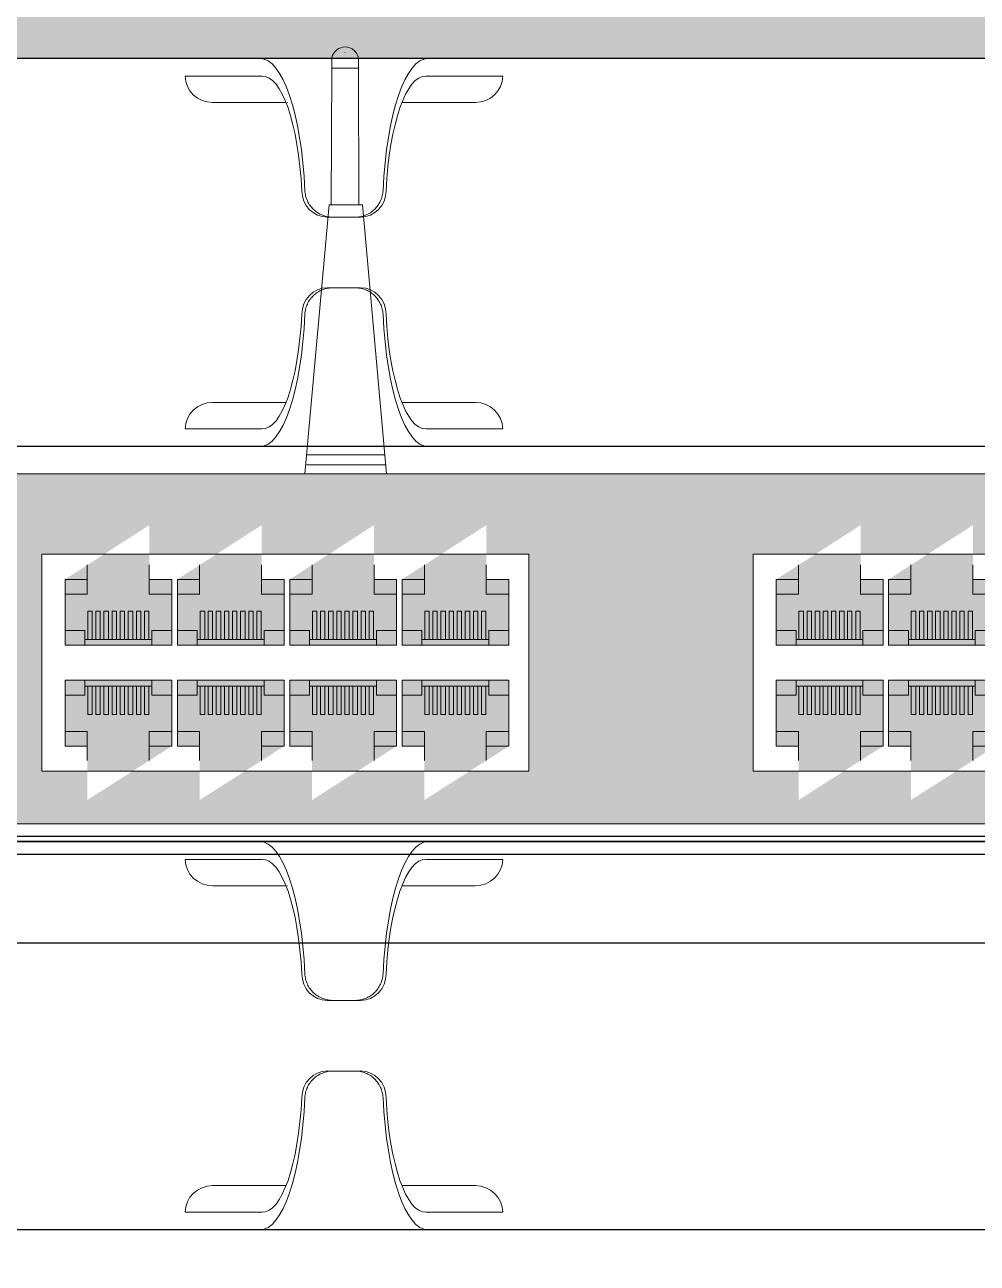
# Model space of a CAD drawing. Header units: millimetres. Extents: x 4247 to 622543, y -201358 to 142419.
# Drawn here: x 243930 to 245433, y -117811 to -115858 of the extents above; entities that cross this region are included whole.
import ezdxf
from ezdxf.enums import TextEntityAlignment as Align

# ---------------------------------------------------------------- set-up
doc = ezdxf.new("R2010")
doc.units = ezdxf.units.MM
doc.layers.add('(АР) Текст', color=7, linetype='Continuous', lineweight=25)
for name, color, linetype in [('_АТ-Имя', 7, 'Continuous'), ('_АТ-Спецификация', 7, 'Continuous'), ('_Оборудование ИСПП', 255, 'Continuous')]:
    doc.layers.add(name, color=color, linetype=linetype)
doc.layers.add('_АТ-Примечания', color=250, linetype='Continuous', plot=False)
doc.layers.add('ЛВС_коммутаторы', color=7, linetype='Continuous', lineweight=25, true_color=0x000000)
doc.styles.add('AT-Шрифт', font='ARIALN.TTF', dxfattribs={"height": 2.5})

# ---------------------------------------------------------------- blocks, each defined once
blk = doc.blocks.new('Органайзер1U')
at = {"lineweight": 9}
for p, q in [((95.2, 439.6, 315.2), (-95.2, 439.6, 315.2)), ((-92.9, 419.7, 323.2), (-179.9, 419.7, 20)), ((179.9, 419.7, 20), (92.9, 419.7, 323.2)), ((-65.6, 389.7, 310.5), (-148.7, 389.7, 40)), ((65.6, 389.7, 310.5), (148.7, 389.7, 40)), ((18.9, 259.8, 472.7), (-18.9, 259.8, 472.7)), ((-18.9, 259.8, 472.7), (-12.4, 259.8, 495)), ((12.4, 259.8, 495), (18.9, 259.8, 472.7)), ((18.9, 179.8, 472.7), (-18.9, 179.8, 472.7)), ((-18.9, 179.8, 472.7), (-12.4, 179.8, 495)), ((12.4, 179.8, 495), (18.9, 179.8, 472.7)), ((-65.6, 50, 310.5), (-148.7, 50, 40)), ((65.6, 50, 310.5), (148.7, 50, 40)), ((-92.9, 20, 323.2), (-179.9, 20, 20)), ((179.9, 20, 20), (92.9, 20, 323.2))]:
    blk.add_line(p, q, dxfattribs=at)
at = {"lineweight": 30, "ltscale": 10}
for points in [[(-2403, 439.8), (2403, 439.8)], [(2403, -0.2), (-2403, -0.2)]]:
    blk.add_lwpolyline(points, dxfattribs=at)
at = {"lineweight": 9, "extrusion": (-0.275637, -3.86225e-05, -0.961262)}
blk.add_arc((-289.8, 148.4, -449.2), 30, 0.0084, 90.0077, dxfattribs=at)
at = {"lineweight": 9, "extrusion": (0.275637, -3.86225e-05, -0.961262)}
blk.add_arc((289.8, 148.4, -449.2), 30, 89.9923, 179.9916, dxfattribs=at)
at = {"lineweight": 9, "extrusion": (-0.275637, 3.86225e-05, -0.961262)}
blk.add_arc((-149.9, 148.4, -449.1), 30, 89.9923, 179.9916, dxfattribs=at)
at = {"lineweight": 9, "extrusion": (0.275637, 3.86225e-05, -0.961262)}
blk.add_arc((149.9, 148.4, -449.1), 30, 0.0084, 90.0077, dxfattribs=at)
at = {"lineweight": 9, "extrusion": (0.961262, -6.12038e-17, -0.275637)}
blk.add_ellipse((-94.7, 261.5, 316.9), major_axis=(51.1, 0, 178.1), ratio=0.961262, start_param=-1.580604, end_param=-0.159207, dxfattribs=at)
at = {"lineweight": 9, "extrusion": (0.961262, 6.12038e-17, 0.275637)}
for centre, major_axis, start_param, end_param in [((94.7, 261.5, 316.9), (-51.1, 0, 178.1), -1.580604, -0.159207), ((92.1, 262.2, 325.9), (-45.1, 0, 157.4), 4.69506, 6.107426)]:
    blk.add_ellipse(centre, major_axis=major_axis, ratio=0.961262, start_param=start_param, end_param=end_param, dxfattribs=at)
at = {"lineweight": 9, "extrusion": (-0.961262, 6.12038e-17, 0.275637)}
blk.add_ellipse((-92.1, 262.2, 325.9), major_axis=(45.1, 0, 157.4), ratio=0.961262, start_param=0.175759, end_param=1.588125, dxfattribs=at)
at = {"lineweight": 9, "extrusion": (-9.99013e-30, -1.95922e-16, -1)}
blk.add_ellipse((-148.7, 419.7, 40), major_axis=(-31.2, 0), ratio=0.961262, start_param=-1.570796, end_param=0, dxfattribs=at)
at = {"lineweight": 9}
for centre, major_axis in [((148.7, 419.7, 40), (31.2, 0)), ((-148.7, 20, 40), (-31.2, 0))]:
    blk.add_ellipse(centre, major_axis=major_axis, ratio=0.961262, start_param=-1.570796, end_param=0, dxfattribs=at)
at = {"lineweight": 9, "extrusion": (-0.961262, -6.12038e-17, 0.275637)}
blk.add_ellipse((-94.7, 178.1, 316.9), major_axis=(51.1, 0, 178.1), ratio=0.961262, start_param=-1.580604, end_param=-0.159207, dxfattribs=at)
at = {"lineweight": 9, "extrusion": (0.961262, 6.12038e-17, -0.275637)}
blk.add_ellipse((-92.1, 177.4, 325.9), major_axis=(45.1, 0, 157.4), ratio=0.961262, start_param=0.175759, end_param=1.588125, dxfattribs=at)
at = {"lineweight": 9, "extrusion": (-0.961262, 6.12038e-17, -0.275637)}
for centre, major_axis, start_param, end_param in [((94.7, 178.1, 316.9), (-51.1, 0, 178.1), -1.580604, -0.159207), ((92.1, 177.4, 325.9), (-45.1, 0, 157.4), 4.69506, 6.107426)]:
    blk.add_ellipse(centre, major_axis=major_axis, ratio=0.961262, start_param=start_param, end_param=end_param, dxfattribs=at)
at = {"lineweight": 9, "extrusion": (9.99013e-30, 1.95922e-16, -1)}
blk.add_ellipse((148.7, 20, 40), major_axis=(31.2, 0), ratio=0.961262, start_param=-1.570796, end_param=0, dxfattribs=at)
at = {"lineweight": 9}
for points in [[(-64, 389.7, 315.2), (-64.1, 389.7, 315.2), (-64.1, 389.7, 315.2), (-64.2, 389.7, 315.2)], [(-64, 389.7, 315.2), (-64.1, 389.7, 315.2), (-64.1, 389.7, 315.2), (-64.2, 389.7, 315.2)], [(64.2, 389.7, 315.2), (64.1, 389.7, 315.2), (64.1, 389.7, 315.2), (64, 389.7, 315.2)], [(64.2, 389.7, 315.2), (64.1, 389.7, 315.2), (64.1, 389.7, 315.2), (64, 389.7, 315.2)]]:
    blk.add_open_spline(points, degree=3, dxfattribs=at)
for points, knots in [([(-12.4, 259.8, 495), (-14.4, 259.8, 495), (-16.4, 260, 495), (-20.4, 260.7, 495), (-22.4, 261.3, 495.1), (-26.3, 262.8, 495), (-28.1, 263.8, 495), (-31.5, 266, 495), (-33.1, 267.2, 495), (-35.9, 269.9, 494.9), (-37.2, 271.4, 494.8), (-39.6, 274.6, 494.6), (-40.6, 276.4, 494.4), (-42.3, 280.1, 494.1), (-43, 282, 493.9), (-43.9, 285.9, 493.4), (-44.2, 287.9, 493.1), (-44.3, 289.8, 492.8)], [18.612291, 18.612291, 18.612291, 18.612291, 19.195929, 19.195929, 19.779566, 19.779566, 20.363204, 20.363204, 20.946842, 20.946842, 21.522754, 21.522754, 22.098666, 22.098666, 22.674578, 22.674578, 23.250457, 23.250457, 23.250457, 23.250457]), ([(44.3, 289.8, 492.8), (44.2, 287.9, 493.1), (43.9, 285.9, 493.4), (43, 282.1, 493.9), (42.3, 280.1, 494.1), (40.6, 276.5, 494.4), (39.6, 274.7, 494.6), (37.3, 271.4, 494.8), (36, 270, 494.9), (33.2, 267.3, 495), (31.6, 266, 495), (28.2, 263.8, 495), (26.3, 262.8, 495), (22.5, 261.3, 495.1), (20.4, 260.7, 495), (16.4, 260, 495), (14.4, 259.8, 495), (12.4, 259.8, 495)], [4.570415, 4.570415, 4.570415, 4.570415, 5.143883, 5.143883, 5.717385, 5.717385, 6.290887, 6.290887, 6.864388, 6.864388, 7.450436, 7.450436, 8.036484, 8.036484, 8.622531, 8.622531, 9.208579, 9.208579, 9.208579, 9.208579]), ([(-12.4, 179.8, 495), (-14.4, 179.8, 495), (-16.4, 179.7, 495), (-20.4, 178.9, 495), (-22.4, 178.3, 495.1), (-26.3, 176.8, 495), (-28.1, 175.9, 495), (-31.5, 173.7, 495), (-33.1, 172.4, 495), (-35.9, 169.7, 494.9), (-37.2, 168.3, 494.8), (-39.6, 165, 494.6), (-40.6, 163.2, 494.4), (-42.3, 159.5, 494.1), (-43, 157.6, 493.9), (-43.9, 153.7, 493.4), (-44.2, 151.8, 493.1), (-44.3, 149.9, 492.8)], [18.612291, 18.612291, 18.612291, 18.612291, 19.195929, 19.195929, 19.779566, 19.779566, 20.363204, 20.363204, 20.946842, 20.946842, 21.522754, 21.522754, 22.098666, 22.098666, 22.674578, 22.674578, 23.250457, 23.250457, 23.250457, 23.250457]), ([(44.3, 149.9, 492.8), (44.2, 151.8, 493.1), (43.9, 153.7, 493.4), (43, 157.6, 493.9), (42.3, 159.5, 494.1), (40.6, 163.2, 494.4), (39.6, 164.9, 494.6), (37.3, 168.2, 494.8), (36, 169.7, 494.9), (33.2, 172.4, 495), (31.6, 173.6, 495), (28.2, 175.8, 495), (26.3, 176.8, 495), (22.5, 178.3, 495.1), (20.4, 178.9, 495), (16.4, 179.7, 495), (14.4, 179.8, 495), (12.4, 179.8, 495)], [4.570415, 4.570415, 4.570415, 4.570415, 5.143883, 5.143883, 5.717385, 5.717385, 6.290887, 6.290887, 6.864388, 6.864388, 7.450436, 7.450436, 8.036484, 8.036484, 8.622531, 8.622531, 9.208579, 9.208579, 9.208579, 9.208579])]:
    blk.add_open_spline(points, degree=3, knots=knots, dxfattribs=at)
blk = doc.blocks.new('24_port')
at = {"ltscale": 10}
h = blk.add_hatch(color=256, dxfattribs=at)
h.set_gradient(color1=(230, 230, 230), color2=(232, 232, 232), rotation=45, one_color=1, tint=0.91, name='CYLINDER')
h.paths.add_polyline_path([(2223, 0), (2223, 440), (2112.5, 440), (2112.5, 385.8), (1978, 385.8), (1978, 440), (1934.6, 440), (1934.6, 385.8), (1800.1, 385.8), (1800.1, 440), (1756.8, 440), (1756.8, 385.8), (1622.3, 385.8), (1622.3, 440), (1578.9, 440), (1578.9, 385.8), (1444.5, 385.8), (1444.5, 440), (1401.1, 440), (1401.1, 385.8), (1266.6, 385.8), (1266.6, 440), (1223.3, 440), (1223.3, 385.8), (1088.8, 385.8), (1088.8, 440), (1045.4, 440), (1045.4, 385.8), (910.9, 385.8), (910.9, 440), (867.6, 440), (867.6, 385.8), (733.1, 385.8), (733.1, 440), (689.7, 440), (689.7, 385.8), (555.3, 385.8), (555.3, 440), (511.9, 440), (511.9, 385.8), (377.4, 385.8), (377.4, 440), (334.1, 440), (334.1, 385.8), (199.6, 385.8), (199.6, 440), (156.2, 440), (156.2, 385.8), (21.7, 385.8), (21.7, 440), (-21.6, 440), (-21.6, 385.8), (-156.1, 385.8), (-156.1, 440), (-199.5, 440), (-199.5, 385.8), (-333.9, 385.8), (-333.9, 440), (-377.3, 440), (-377.3, 385.8), (-511.8, 385.8), (-511.8, 440), (-555.1, 440), (-555.1, 385.8), (-689.6, 385.8), (-689.6, 440), (-733, 440), (-733, 385.8), (-867.5, 385.8), (-867.5, 440), (-910.8, 440), (-910.8, 385.8), (-1045.3, 385.8), (-1045.3, 440), (-1088.7, 440), (-1088.7, 385.8), (-1223.1, 385.8), (-1223.1, 440), (-1266.5, 440), (-1266.5, 385.8), (-1401, 385.8), (-1401, 440), (-1444.3, 440), (-1444.3, 385.8), (-1578.8, 385.8), (-1578.8, 440), (-1622.2, 440), (-1622.2, 385.8), (-1756.7, 385.8), (-1756.7, 440), (-1800, 440), (-1800, 385.8), (-1934.5, 385.8), (-1934.5, 440), (-1977.9, 440), (-1977.9, 385.8), (-2112.3, 385.8), (-2112.3, 440), (-2223, 440), (-2223, 0)])
h.paths.add_polyline_path([(-2167.7, 108.4), (-2167.7, 331.6), (2167.7, 331.6), (2167.7, 108.4)], flags=16)
h.paths.add_polyline_path([(-116.7, 162.7), (-116.7, 176.2), (-128, 176.2), (-128, 194.3), (-156.1, 194.3), (-156.1, 277.3), (-21.6, 277.3), (-21.6, 194.3), (-50, 194.3), (-50, 176.2), (-61.3, 176.2), (-61.3, 162.7)], flags=0)
h.paths.add_polyline_path([(-199.5, 194.3), (-227.8, 194.3), (-227.8, 176.2), (-239.1, 176.2), (-239.1, 162.7), (-294.5, 162.7), (-294.5, 176.2), (-305.8, 176.2), (-305.8, 194.3), (-333.9, 194.3), (-333.9, 277.3), (-199.5, 277.3)], flags=0)
h.paths.add_polyline_path([(21.7, 194.3), (21.7, 277.3), (156.2, 277.3), (156.2, 194.3), (127.9, 194.3), (127.9, 176.2), (116.6, 176.2), (116.6, 162.7), (61.1, 162.7), (61.1, 176.2), (49.8, 176.2), (49.8, 194.3)], flags=0)
h.paths.add_polyline_path([(-377.3, 194.3), (-405.7, 194.3), (-405.7, 176.2), (-416.9, 176.2), (-416.9, 162.7), (-472.4, 162.7), (-472.4, 176.2), (-483.7, 176.2), (-483.7, 194.3), (-511.8, 194.3), (-511.8, 277.3), (-377.3, 277.3)], flags=0)
h.paths.add_polyline_path([(199.6, 194.3), (199.6, 277.3), (334.1, 277.3), (334.1, 194.3), (305.7, 194.3), (305.7, 176.2), (294.4, 176.2), (294.4, 162.7), (239, 162.7), (239, 176.2), (227.7, 176.2), (227.7, 194.3)], flags=0)
h.paths.add_polyline_path([(-555.1, 194.3), (-583.5, 194.3), (-583.5, 176.2), (-594.8, 176.2), (-594.8, 162.7), (-650.2, 162.7), (-650.2, 176.2), (-661.5, 176.2), (-661.5, 194.3), (-689.6, 194.3), (-689.6, 277.3), (-555.1, 277.3)], flags=0)
h.paths.add_polyline_path([(377.4, 194.3), (377.4, 277.3), (511.9, 277.3), (511.9, 194.3), (483.5, 194.3), (483.5, 176.2), (472.3, 176.2), (472.3, 162.7), (416.8, 162.7), (416.8, 176.2), (405.5, 176.2), (405.5, 194.3)], flags=0)
h.paths.add_polyline_path([(-733, 194.3), (-761.3, 194.3), (-761.3, 176.2), (-772.6, 176.2), (-772.6, 162.7), (-828.1, 162.7), (-828.1, 176.2), (-839.4, 176.2), (-839.4, 194.3), (-867.5, 194.3), (-867.5, 277.3), (-733, 277.3)], flags=0)
h.paths.add_polyline_path([(555.3, 194.3), (555.3, 277.3), (689.7, 277.3), (689.7, 194.3), (661.4, 194.3), (661.4, 176.2), (650.1, 176.2), (650.1, 162.7), (594.7, 162.7), (594.7, 176.2), (583.4, 176.2), (583.4, 194.3)], flags=0)
h.paths.add_polyline_path([(-910.8, 194.3), (-939.2, 194.3), (-939.2, 176.2), (-950.5, 176.2), (-950.5, 162.7), (-1005.9, 162.7), (-1005.9, 176.2), (-1017.2, 176.2), (-1017.2, 194.3), (-1045.3, 194.3), (-1045.3, 277.3), (-910.8, 277.3)], flags=0)
h.paths.add_polyline_path([(733.1, 194.3), (733.1, 277.3), (867.6, 277.3), (867.6, 194.3), (839.2, 194.3), (839.2, 176.2), (827.9, 176.2), (827.9, 162.7), (772.5, 162.7), (772.5, 176.2), (761.2, 176.2), (761.2, 194.3)], flags=0)
h.paths.add_polyline_path([(-1088.7, 194.3), (-1117, 194.3), (-1117, 176.2), (-1128.3, 176.2), (-1128.3, 162.7), (-1183.7, 162.7), (-1183.7, 176.2), (-1195, 176.2), (-1195, 194.3), (-1223.1, 194.3), (-1223.1, 277.3), (-1088.7, 277.3)], flags=0)
h.paths.add_polyline_path([(910.9, 194.3), (910.9, 277.3), (1045.4, 277.3), (1045.4, 194.3), (1017.1, 194.3), (1017.1, 176.2), (1005.8, 176.2), (1005.8, 162.7), (950.3, 162.7), (950.3, 176.2), (939, 176.2), (939, 194.3)], flags=0)
h.paths.add_polyline_path([(-1266.5, 194.3), (-1294.9, 194.3), (-1294.9, 176.2), (-1306.1, 176.2), (-1306.1, 162.7), (-1361.6, 162.7), (-1361.6, 176.2), (-1372.9, 176.2), (-1372.9, 194.3), (-1401, 194.3), (-1401, 277.3), (-1266.5, 277.3)], flags=0)
h.paths.add_polyline_path([(1088.8, 194.3), (1088.8, 277.3), (1223.3, 277.3), (1223.3, 194.3), (1194.9, 194.3), (1194.9, 176.2), (1183.6, 176.2), (1183.6, 162.7), (1128.2, 162.7), (1128.2, 176.2), (1116.9, 176.2), (1116.9, 194.3)], flags=0)
h.paths.add_polyline_path([(-1444.3, 194.3), (-1472.7, 194.3), (-1472.7, 176.2), (-1484, 176.2), (-1484, 162.7), (-1539.4, 162.7), (-1539.4, 176.2), (-1550.7, 176.2), (-1550.7, 194.3), (-1578.8, 194.3), (-1578.8, 277.3), (-1444.3, 277.3)], flags=0)
h.paths.add_polyline_path([(1266.6, 194.3), (1266.6, 277.3), (1401.1, 277.3), (1401.1, 194.3), (1372.8, 194.3), (1372.8, 176.2), (1361.5, 176.2), (1361.5, 162.7), (1306, 162.7), (1306, 176.2), (1294.7, 176.2), (1294.7, 194.3)], flags=0)
h.paths.add_polyline_path([(-1622.2, 194.3), (-1650.5, 194.3), (-1650.5, 176.2), (-1661.8, 176.2), (-1661.8, 162.7), (-1717.3, 162.7), (-1717.3, 176.2), (-1728.6, 176.2), (-1728.6, 194.3), (-1756.7, 194.3), (-1756.7, 277.3), (-1622.2, 277.3)], flags=0)
h.paths.add_polyline_path([(1444.5, 194.3), (1444.5, 277.3), (1578.9, 277.3), (1578.9, 194.3), (1550.6, 194.3), (1550.6, 176.2), (1539.3, 176.2), (1539.3, 162.7), (1483.9, 162.7), (1483.9, 176.2), (1472.6, 176.2), (1472.6, 194.3)], flags=0)
h.paths.add_polyline_path([(-1800, 194.3), (-1828.4, 194.3), (-1828.4, 176.2), (-1839.7, 176.2), (-1839.7, 162.7), (-1895.1, 162.7), (-1895.1, 176.2), (-1906.4, 176.2), (-1906.4, 194.3), (-1934.5, 194.3), (-1934.5, 277.3), (-1800, 277.3)], flags=0)
h.paths.add_polyline_path([(1622.3, 194.3), (1622.3, 277.3), (1756.8, 277.3), (1756.8, 194.3), (1728.4, 194.3), (1728.4, 176.2), (1717.1, 176.2), (1717.1, 162.7), (1661.7, 162.7), (1661.7, 176.2), (1650.4, 176.2), (1650.4, 194.3)], flags=0)
h.paths.add_polyline_path([(-1977.9, 194.3), (-2006.2, 194.3), (-2006.2, 176.2), (-2017.5, 176.2), (-2017.5, 162.7), (-2072.9, 162.7), (-2072.9, 176.2), (-2084.2, 176.2), (-2084.2, 194.3), (-2112.3, 194.3), (-2112.3, 277.3), (-1977.9, 277.3)], flags=0)
h.paths.add_polyline_path([(1800.1, 194.3), (1800.1, 277.3), (1934.6, 277.3), (1934.6, 194.3), (1906.3, 194.3), (1906.3, 176.2), (1895, 176.2), (1895, 162.7), (1839.5, 162.7), (1839.5, 176.2), (1828.2, 176.2), (1828.2, 194.3)], flags=0)
h.paths.add_polyline_path([(1978, 194.3), (1978, 277.3), (2112.5, 277.3), (2112.5, 194.3), (2084.1, 194.3), (2084.1, 176.2), (2072.8, 176.2), (2072.8, 162.7), (2017.4, 162.7), (2017.4, 176.2), (2006.1, 176.2), (2006.1, 194.3)], flags=0)
at = {"lineweight": 30}
blk.add_lwpolyline([(2403, 0), (-2403, 0)], dxfattribs=at)
blk = doc.blocks.new('dpol-1U')
at = {"ltscale": 100}
blk.add_line((20.94, -36.82), (461.66, -36.82), dxfattribs=at)
blk.add_lwpolyline([(20.94, -46.82), (461.66, -46.82), (461.66, -34.82), (20.94, -34.82)], close=True, dxfattribs=at)
at = {"layer": '_АТ-Имя', "ltscale": 100, "style": 'AT-Шрифт', "flags": 8}
blk.add_attdef('NUMBER', text='', height=20, dxfattribs=at).set_placement((-16, -24.82), align=Align.RIGHT)
at = {"layer": '_АТ-Примечания', "ltscale": 100, "style": 'AT-Шрифт', "flags": 1}
for tag, p in [('DIMENSIONS', (487.6, -37.34)), ('COMMENT1', (487.6, -43.82)), ('COMMENT2', (487.6, -49.34)), ('COMMENT3', (487.6, -54.87))]:
    blk.add_attdef(tag, p, '', height=3, dxfattribs=at)
at = {"layer": '_АТ-Спецификация', "ltscale": 100, "style": 'AT-Шрифт'}
for tag, p, height, flags in [('NUM', (487.6, 4.18), 3, 1), ('NAME', (487.6, -1.82), 3, 1), ('DESCRIPTION', (487.6, -7.82), 3, 1), ('MARK', (571.3, -24.82), 20, 8), ('CODE', (487.6, -13.82), 3, 1), ('MADEBY', (487.6, -19.82), 3, 1), ('POSITION', (487.6, -25.82), 3, 1), ('POSITION2', (487.6, -31.82), 3, 1)]:
    blk.add_attdef(tag, p, '', height=height, dxfattribs=dict(at, flags=flags))
blk = doc.blocks.new('Комм')
at = {"lineweight": 15}
h = blk.add_hatch(color=9, dxfattribs=at)
h.dxf.hatch_style = 1
h.paths.add_polyline_path([(244313.4, 138772.4), (249936.9, 138772.4), (249936.9, 139324.5), (244313.4, 139324.5)])
h.paths.add_polyline_path([(244471.4, 139013.5), (244666.2, 139013.5), (244666.2, 138865), (244471.4, 138865)], flags=16)
h.paths.add_polyline_path([(244485.5, 138998.9), (244654, 138998.9), (244654, 138894.8), (244520.7, 138809.9), (244520.7, 138894.8), (244485.5, 138894.8)], flags=16)
h.paths.add_polyline_path([(245424.9, 139197.7), (246193.4, 139197.7), (246193.4, 138855.2), (245424.9, 138855.2)], flags=16)
h.paths.add_polyline_path([(245461.3, 139158), (245594.3, 139243.5), (245594.3, 139158), (245629.8, 139158), (245629.8, 139054), (245461.3, 139054)], flags=16)
h.paths.add_polyline_path([(245461.3, 138998.9), (245629.8, 138998.9), (245629.8, 138894.8), (245496.5, 138809.9), (245496.5, 138894.8), (245461.3, 138894.8)], flags=16)
h.paths.add_polyline_path([(245638.6, 139158), (245771.6, 139243.5), (245771.6, 139158), (245807.1, 139158), (245807.1, 139054), (245638.6, 139054)], flags=16)
h.paths.add_polyline_path([(245638.6, 138998.9), (245807.1, 138998.9), (245807.1, 138894.8), (245673.8, 138809.9), (245673.8, 138894.8), (245638.6, 138894.8)], flags=16)
h.paths.add_polyline_path([(245815.9, 139158), (245948.8, 139243.5), (245948.8, 139158), (245984.4, 139158), (245984.4, 139054), (245815.9, 139054)], flags=16)
h.paths.add_polyline_path([(245815.9, 138998.9), (245984.4, 138998.9), (245984.4, 138894.8), (245851.1, 138809.9), (245851.1, 138894.8), (245815.9, 138894.8)], flags=16)
h.paths.add_polyline_path([(245993.1, 139158), (246126.1, 139243.5), (246126.1, 139158), (246161.6, 139158), (246161.6, 139054), (245993.1, 139054)], flags=16)
h.paths.add_polyline_path([(245993.1, 138998.9), (246161.6, 138998.9), (246161.6, 138894.8), (246028.3, 138809.9), (246028.3, 138894.8), (245993.1, 138894.8)], flags=16)
h.paths.add_polyline_path([(246529.7, 139197.7), (247298.2, 139197.7), (247298.2, 138855.2), (246529.7, 138855.2)], flags=16)
h.paths.add_polyline_path([(246566.1, 139158), (246699.1, 139243.5), (246699.1, 139158), (246734.6, 139158), (246734.6, 139054), (246566.1, 139054)], flags=16)
h.paths.add_polyline_path([(246566.1, 138998.9), (246734.6, 138998.9), (246734.6, 138894.8), (246601.3, 138809.9), (246601.3, 138894.8), (246566.1, 138894.8)], flags=16)
h.paths.add_polyline_path([(246743.4, 139158), (246876.4, 139243.5), (246876.4, 139158), (246911.9, 139158), (246911.9, 139054), (246743.4, 139054)], flags=16)
h.paths.add_polyline_path([(246743.4, 138998.9), (246911.9, 138998.9), (246911.9, 138894.8), (246778.6, 138809.9), (246778.6, 138894.8), (246743.4, 138894.8)], flags=16)
h.paths.add_polyline_path([(246920.7, 139158), (247053.7, 139243.5), (247053.7, 139158), (247089.2, 139158), (247089.2, 139054), (246920.7, 139054)], flags=16)
h.paths.add_polyline_path([(246920.7, 138998.9), (247089.2, 138998.9), (247089.2, 138894.8), (246955.9, 138809.9), (246955.9, 138894.8), (246920.7, 138894.8)], flags=16)
h.paths.add_polyline_path([(247098, 139158), (247230.9, 139243.5), (247230.9, 139158), (247266.5, 139158), (247266.5, 139054), (247098, 139054)], flags=16)
h.paths.add_polyline_path([(247098, 138998.9), (247266.5, 138998.9), (247266.5, 138894.8), (247133.2, 138809.9), (247133.2, 138894.8), (247098, 138894.8)], flags=16)
h.paths.add_polyline_path([(247652, 139197.7), (248420.6, 139197.7), (248420.6, 138855.2), (247652, 138855.2)], flags=16)
h.paths.add_polyline_path([(247688.5, 139158), (247821.5, 139243.5), (247821.5, 139158), (247857, 139158), (247857, 139054), (247688.5, 139054)], flags=16)
h.paths.add_polyline_path([(247688.5, 138998.9), (247857, 138998.9), (247857, 138894.8), (247723.7, 138809.9), (247723.7, 138894.8), (247688.5, 138894.8)], flags=16)
h.paths.add_polyline_path([(247865.8, 139158), (247998.7, 139243.5), (247998.7, 139158), (248034.3, 139158), (248034.3, 139054), (247865.8, 139054)], flags=16)
h.paths.add_polyline_path([(247865.8, 138998.9), (248034.3, 138998.9), (248034.3, 138894.8), (247901, 138809.9), (247901, 138894.8), (247865.8, 138894.8)], flags=16)
h.paths.add_polyline_path([(248043, 139158), (248176, 139243.5), (248176, 139158), (248211.5, 139158), (248211.5, 139054), (248043, 139054)], flags=16)
h.paths.add_polyline_path([(248043, 138998.9), (248211.5, 138998.9), (248211.5, 138894.8), (248078.2, 138809.9), (248078.2, 138894.8), (248043, 138894.8)], flags=16)
h.paths.add_polyline_path([(248220.3, 139158), (248353.3, 139243.5), (248353.3, 139158), (248388.8, 139158), (248388.8, 139054), (248220.3, 139054)], flags=16)
h.paths.add_polyline_path([(248220.3, 138998.9), (248388.8, 138998.9), (248388.8, 138894.8), (248255.5, 138809.9), (248255.5, 138894.8), (248220.3, 138894.8)], flags=16)
h.paths.add_polyline_path([(248894.9, 139004.3), (249096.9, 139004.3), (249096.9, 138855.2), (248894.9, 138855.2)], flags=16)
h.paths.add_polyline_path([(248909.9, 138984.9), (249085.4, 138984.9), (249085.4, 138872.2), (248909.9, 138872.2)], flags=0)
h.paths.add_polyline_path([(249533.7, 138885.7), (249625.6, 138885.7), (249625.6, 138855.2), (249533.7, 138855.2)], flags=16)
h.paths.add_polyline_path([(249545.3, 138877.5), (249611.6, 138877.5, -1), (249616.4, 138861.8), (249550.1, 138861.8, -1)], flags=0)
at = {"lineweight": 5}
for p, q in [((246601.3, 139180.7), (246601.3, 139134.8)), ((246699.1, 139134.8), (246699.1, 139180.7)), ((246778.6, 139180.7), (246778.6, 139134.8)), ((246876.4, 139134.8), (246876.4, 139180.7)), ((246955.9, 139180.7), (246955.9, 139134.8)), ((247053.7, 139134.8), (247053.7, 139180.7)), ((247133.2, 139180.7), (247133.2, 139134.8)), ((247230.9, 139134.8), (247230.9, 139180.7)), ((247723.7, 139180.7), (247723.7, 139134.8)), ((247821.5, 139134.8), (247821.5, 139180.7)), ((247901, 139180.7), (247901, 139134.8)), ((247998.7, 139134.8), (247998.7, 139180.7)), ((246601.3, 139158), (246566.1, 139158)), ((246566.1, 139158), (246566.1, 139054)), ((246734.6, 139158), (246699.1, 139158)), ((246734.6, 139054), (246734.6, 139158)), ((246778.6, 139158), (246743.4, 139158)), ((246743.4, 139158), (246743.4, 139054)), ((246911.9, 139158), (246876.4, 139158)), ((246911.9, 139054), (246911.9, 139158)), ((246955.9, 139158), (246920.7, 139158)), ((246920.7, 139158), (246920.7, 139054)), ((247089.2, 139158), (247053.7, 139158)), ((247089.2, 139054), (247089.2, 139158)), ((247133.2, 139158), (247098, 139158)), ((247098, 139158), (247098, 139054)), ((247266.5, 139158), (247230.9, 139158)), ((247266.5, 139054), (247266.5, 139158)), ((247723.7, 139158), (247688.5, 139158)), ((247688.5, 139158), (247688.5, 139054)), ((247857, 139158), (247821.5, 139158)), ((247857, 139054), (247857, 139158)), ((247901, 139158), (247865.8, 139158)), ((247865.8, 139158), (247865.8, 139054)), ((248034.3, 139158), (247998.7, 139158)), ((246566.1, 139134.8), (246601.3, 139134.8)), ((246734.6, 139134.8), (246699.1, 139134.8)), ((246743.4, 139134.8), (246778.6, 139134.8)), ((246911.9, 139134.8), (246876.4, 139134.8)), ((246920.7, 139134.8), (246955.9, 139134.8)), ((247089.2, 139134.8), (247053.7, 139134.8)), ((247098, 139134.8), (247133.2, 139134.8)), ((247266.5, 139134.8), (247230.9, 139134.8)), ((247688.5, 139134.8), (247723.7, 139134.8)), ((247857, 139134.8), (247821.5, 139134.8)), ((247865.8, 139134.8), (247901, 139134.8)), ((248034.3, 139134.8), (247998.7, 139134.8)), ((246609.2, 139108.1), (246602, 139108.1)), ((246602, 139108.1), (246602, 139063.1)), ((246609.2, 139108.1), (246609.2, 139063.1)), ((246621.8, 139108.1), (246614.9, 139108.1)), ((246614.9, 139108.1), (246614.9, 139063.1)), ((246621.8, 139108.1), (246621.8, 139063.1)), ((246634.7, 139108.1), (246627.4, 139108.1)), ((246627.4, 139108.1), (246627.4, 139063.1)), ((246634.7, 139108.1), (246634.7, 139063.1)), ((246647.2, 139108.1), (246640.3, 139108.1)), ((246640.3, 139108.1), (246640.3, 139063.1)), ((246647.2, 139108.1), (246647.2, 139063.1)), ((246660.1, 139108.1), (246653.2, 139108.1)), ((246653.2, 139108.1), (246653.2, 139063.1)), ((246660.1, 139108.1), (246660.1, 139063.1)), ((246673, 139108.1), (246665.8, 139108.1)), ((246665.8, 139108.1), (246665.8, 139063.1)), ((246673, 139108.1), (246673, 139063.1)), ((246685.6, 139108.1), (246678.7, 139108.1)), ((246678.7, 139108.1), (246678.7, 139063.1)), ((246685.6, 139108.1), (246685.6, 139063.1)), ((246698.5, 139108.1), (246691.6, 139108.1)), ((246691.6, 139108.1), (246691.6, 139063.1)), ((246698.5, 139108.1), (246698.5, 139063.1)), ((246786.5, 139108.1), (246779.2, 139108.1)), ((246779.2, 139108.1), (246779.2, 139063.1)), ((246786.5, 139108.1), (246786.5, 139063.1)), ((246799.1, 139108.1), (246792.1, 139108.1)), ((246792.1, 139108.1), (246792.1, 139063.1)), ((246799.1, 139108.1), (246799.1, 139063.1)), ((246811.9, 139108.1), (246804.7, 139108.1)), ((246804.7, 139108.1), (246804.7, 139063.1)), ((246811.9, 139108.1), (246811.9, 139063.1)), ((246824.5, 139108.1), (246817.6, 139108.1)), ((246817.6, 139108.1), (246817.6, 139063.1)), ((246824.5, 139108.1), (246824.5, 139063.1)), ((246837.4, 139108.1), (246830.5, 139108.1)), ((246830.5, 139108.1), (246830.5, 139063.1)), ((246837.4, 139108.1), (246837.4, 139063.1)), ((246850.3, 139108.1), (246843.1, 139108.1)), ((246843.1, 139108.1), (246843.1, 139063.1)), ((246850.3, 139108.1), (246850.3, 139063.1)), ((246862.9, 139108.1), (246856, 139108.1)), ((246856, 139108.1), (246856, 139063.1)), ((246862.9, 139108.1), (246862.9, 139063.1)), ((246875.8, 139108.1), (246868.8, 139108.1)), ((246868.8, 139108.1), (246868.8, 139063.1)), ((246875.8, 139108.1), (246875.8, 139063.1)), ((246963.7, 139108.1), (246956.5, 139108.1)), ((246956.5, 139108.1), (246956.5, 139063.1)), ((246963.7, 139108.1), (246963.7, 139063.1)), ((246976.3, 139108.1), (246969.4, 139108.1)), ((246969.4, 139108.1), (246969.4, 139063.1)), ((246976.3, 139108.1), (246976.3, 139063.1)), ((246989.2, 139108.1), (246982, 139108.1)), ((246982, 139108.1), (246982, 139063.1)), ((246989.2, 139108.1), (246989.2, 139063.1)), ((247001.8, 139108.1), (246994.9, 139108.1)), ((246994.9, 139108.1), (246994.9, 139063.1)), ((247001.8, 139108.1), (247001.8, 139063.1)), ((247014.7, 139108.1), (247007.8, 139108.1)), ((247007.8, 139108.1), (247007.8, 139063.1)), ((247014.7, 139108.1), (247014.7, 139063.1)), ((247027.6, 139108.1), (247020.3, 139108.1)), ((247020.3, 139108.1), (247020.3, 139063.1)), ((247027.6, 139108.1), (247027.6, 139063.1)), ((247040.1, 139108.1), (247033.2, 139108.1)), ((247033.2, 139108.1), (247033.2, 139063.1)), ((247040.1, 139108.1), (247040.1, 139063.1)), ((247053, 139108.1), (247046.1, 139108.1)), ((247046.1, 139108.1), (247046.1, 139063.1)), ((247053, 139108.1), (247053, 139063.1)), ((247141, 139108.1), (247133.8, 139108.1)), ((247133.8, 139108.1), (247133.8, 139063.1)), ((247141, 139108.1), (247141, 139063.1)), ((247153.6, 139108.1), (247146.7, 139108.1)), ((247146.7, 139108.1), (247146.7, 139063.1)), ((247153.6, 139108.1), (247153.6, 139063.1)), ((247166.5, 139108.1), (247159.3, 139108.1)), ((247159.3, 139108.1), (247159.3, 139063.1)), ((247166.5, 139108.1), (247166.5, 139063.1)), ((247179.1, 139108.1), (247172.1, 139108.1)), ((247172.1, 139108.1), (247172.1, 139063.1)), ((247179.1, 139108.1), (247179.1, 139063.1)), ((247191.9, 139108.1), (247185, 139108.1)), ((247185, 139108.1), (247185, 139063.1)), ((247191.9, 139108.1), (247191.9, 139063.1)), ((247204.8, 139108.1), (247197.6, 139108.1)), ((247197.6, 139108.1), (247197.6, 139063.1)), ((247204.8, 139108.1), (247204.8, 139063.1)), ((247217.4, 139108.1), (247210.5, 139108.1)), ((247210.5, 139108.1), (247210.5, 139063.1)), ((247217.4, 139108.1), (247217.4, 139063.1)), ((247230.3, 139108.1), (247223.4, 139108.1)), ((247223.4, 139108.1), (247223.4, 139063.1)), ((247230.3, 139108.1), (247230.3, 139063.1)), ((247731.6, 139108.1), (247724.3, 139108.1)), ((247724.3, 139108.1), (247724.3, 139063.1)), ((247731.6, 139108.1), (247731.6, 139063.1)), ((247744.1, 139108.1), (247737.2, 139108.1)), ((247737.2, 139108.1), (247737.2, 139063.1)), ((247744.1, 139108.1), (247744.1, 139063.1)), ((247757, 139108.1), (247749.8, 139108.1)), ((247749.8, 139108.1), (247749.8, 139063.1)), ((247757, 139108.1), (247757, 139063.1)), ((247769.6, 139108.1), (247762.7, 139108.1)), ((247762.7, 139108.1), (247762.7, 139063.1)), ((247769.6, 139108.1), (247769.6, 139063.1)), ((247782.5, 139108.1), (247775.6, 139108.1)), ((247775.6, 139108.1), (247775.6, 139063.1)), ((247782.5, 139108.1), (247782.5, 139063.1)), ((247795.4, 139108.1), (247788.1, 139108.1)), ((247788.1, 139108.1), (247788.1, 139063.1)), ((247795.4, 139108.1), (247795.4, 139063.1)), ((247807.9, 139108.1), (247801, 139108.1)), ((247801, 139108.1), (247801, 139063.1)), ((247807.9, 139108.1), (247807.9, 139063.1)), ((247820.8, 139108.1), (247813.9, 139108.1)), ((247813.9, 139108.1), (247813.9, 139063.1)), ((247820.8, 139108.1), (247820.8, 139063.1)), ((247908.8, 139108.1), (247901.6, 139108.1)), ((247901.6, 139108.1), (247901.6, 139063.1)), ((247908.8, 139108.1), (247908.8, 139063.1)), ((247921.4, 139108.1), (247914.5, 139108.1)), ((247914.5, 139108.1), (247914.5, 139063.1)), ((247921.4, 139108.1), (247921.4, 139063.1)), ((247934.3, 139108.1), (247927.1, 139108.1)), ((247927.1, 139108.1), (247927.1, 139063.1)), ((247934.3, 139108.1), (247934.3, 139063.1)), ((247946.9, 139108.1), (247940, 139108.1)), ((247940, 139108.1), (247940, 139063.1)), ((247946.9, 139108.1), (247946.9, 139063.1)), ((247959.8, 139108.1), (247952.8, 139108.1)), ((247952.8, 139108.1), (247952.8, 139063.1)), ((247959.8, 139108.1), (247959.8, 139063.1)), ((247972.6, 139108.1), (247965.4, 139108.1)), ((247965.4, 139108.1), (247965.4, 139063.1)), ((247972.6, 139108.1), (247972.6, 139063.1)), ((247985.2, 139108.1), (247978.3, 139108.1)), ((247978.3, 139108.1), (247978.3, 139063.1)), ((247985.2, 139108.1), (247985.2, 139063.1)), ((247998.1, 139108.1), (247991.2, 139108.1)), ((247991.2, 139108.1), (247991.2, 139063.1)), ((247998.1, 139108.1), (247998.1, 139063.1)), ((246597.6, 139077.6), (246566.1, 139077.6)), ((246597.6, 139077.6), (246597.6, 139054)), ((246702.9, 139077.6), (246734.6, 139077.6)), ((246702.9, 139077.6), (246702.9, 139054)), ((246774.8, 139077.6), (246743.4, 139077.6)), ((246774.8, 139077.6), (246774.8, 139054)), ((246880.2, 139077.6), (246911.9, 139077.6)), ((246880.2, 139077.6), (246880.2, 139054)), ((246952.1, 139077.6), (246920.7, 139077.6)), ((246952.1, 139077.6), (246952.1, 139054)), ((247057.4, 139077.6), (247089.2, 139077.6)), ((247057.4, 139077.6), (247057.4, 139054)), ((247129.4, 139077.6), (247098, 139077.6)), ((247129.4, 139077.6), (247129.4, 139054)), ((247234.7, 139077.6), (247266.5, 139077.6)), ((247234.7, 139077.6), (247234.7, 139054)), ((247719.9, 139077.6), (247688.5, 139077.6)), ((247719.9, 139077.6), (247719.9, 139054)), ((247825.2, 139077.6), (247857, 139077.6)), ((247825.2, 139077.6), (247825.2, 139054)), ((247897.2, 139077.6), (247865.8, 139077.6)), ((247897.2, 139077.6), (247897.2, 139054)), ((248002.5, 139077.6), (248034.3, 139077.6)), ((248002.5, 139077.6), (248002.5, 139054)), ((246566.1, 139054), (246734.6, 139054)), ((246597.6, 139063.1), (246702.9, 139063.1)), ((246743.4, 139054), (246911.9, 139054)), ((246774.8, 139063.1), (246880.2, 139063.1)), ((246920.7, 139054), (247089.2, 139054)), ((246952.1, 139063.1), (247057.4, 139063.1)), ((247098, 139054), (247266.5, 139054)), ((247129.4, 139063.1), (247234.7, 139063.1)), ((247688.5, 139054), (247857, 139054)), ((247719.9, 139063.1), (247825.2, 139063.1)), ((247865.8, 139054), (248034.3, 139054)), ((247897.2, 139063.1), (248002.5, 139063.1)), ((246566.1, 138894.8), (246566.1, 138998.9)), ((246566.1, 138998.9), (246734.6, 138998.9)), ((246597.6, 138975.3), (246597.6, 138998.9)), ((246702.9, 138975.3), (246702.9, 138998.9)), ((246734.6, 138998.9), (246734.6, 138894.8)), ((246743.4, 138894.8), (246743.4, 138998.9)), ((246743.4, 138998.9), (246911.9, 138998.9)), ((246774.8, 138975.3), (246774.8, 138998.9)), ((246880.2, 138975.3), (246880.2, 138998.9)), ((246911.9, 138998.9), (246911.9, 138894.8)), ((246920.7, 138894.8), (246920.7, 138998.9)), ((246920.7, 138998.9), (247089.2, 138998.9)), ((246952.1, 138975.3), (246952.1, 138998.9)), ((247057.4, 138975.3), (247057.4, 138998.9)), ((247089.2, 138998.9), (247089.2, 138894.8)), ((247098, 138894.8), (247098, 138998.9)), ((247098, 138998.9), (247266.5, 138998.9)), ((247129.4, 138975.3), (247129.4, 138998.9)), ((247234.7, 138975.3), (247234.7, 138998.9)), ((247266.5, 138998.9), (247266.5, 138894.8)), ((247688.5, 138894.8), (247688.5, 138998.9)), ((247688.5, 138998.9), (247857, 138998.9)), ((247719.9, 138975.3), (247719.9, 138998.9)), ((247825.2, 138975.3), (247825.2, 138998.9)), ((247857, 138998.9), (247857, 138894.8)), ((247865.8, 138894.8), (247865.8, 138998.9)), ((247865.8, 138998.9), (248034.3, 138998.9)), ((247897.2, 138975.3), (247897.2, 138998.9)), ((248002.5, 138975.3), (248002.5, 138998.9)), ((246597.6, 138975.3), (246566.1, 138975.3)), ((246597.6, 138989.7), (246702.9, 138989.7)), ((246602, 138944.8), (246602, 138989.7)), ((246609.2, 138944.8), (246609.2, 138989.7)), ((246614.9, 138944.8), (246614.9, 138989.7)), ((246621.8, 138944.8), (246621.8, 138989.7)), ((246627.4, 138944.8), (246627.4, 138989.7)), ((246634.7, 138944.8), (246634.7, 138989.7)), ((246640.3, 138944.8), (246640.3, 138989.7)), ((246647.2, 138944.8), (246647.2, 138989.7)), ((246653.2, 138944.8), (246653.2, 138989.7)), ((246660.1, 138944.8), (246660.1, 138989.7)), ((246665.8, 138944.8), (246665.8, 138989.7)), ((246673, 138944.8), (246673, 138989.7)), ((246678.7, 138944.8), (246678.7, 138989.7)), ((246685.6, 138944.8), (246685.6, 138989.7)), ((246691.6, 138944.8), (246691.6, 138989.7)), ((246698.5, 138944.8), (246698.5, 138989.7)), ((246702.9, 138975.3), (246734.6, 138975.3)), ((246774.8, 138975.3), (246743.4, 138975.3)), ((246774.8, 138989.7), (246880.2, 138989.7)), ((246779.2, 138944.8), (246779.2, 138989.7)), ((246786.5, 138944.8), (246786.5, 138989.7)), ((246792.1, 138944.8), (246792.1, 138989.7)), ((246799.1, 138944.8), (246799.1, 138989.7)), ((246804.7, 138944.8), (246804.7, 138989.7)), ((246811.9, 138944.8), (246811.9, 138989.7)), ((246817.6, 138944.8), (246817.6, 138989.7)), ((246824.5, 138944.8), (246824.5, 138989.7)), ((246830.5, 138944.8), (246830.5, 138989.7)), ((246837.4, 138944.8), (246837.4, 138989.7)), ((246843.1, 138944.8), (246843.1, 138989.7)), ((246850.3, 138944.8), (246850.3, 138989.7)), ((246856, 138944.8), (246856, 138989.7)), ((246862.9, 138944.8), (246862.9, 138989.7)), ((246868.8, 138944.8), (246868.8, 138989.7)), ((246875.8, 138944.8), (246875.8, 138989.7)), ((246880.2, 138975.3), (246911.9, 138975.3)), ((246952.1, 138975.3), (246920.7, 138975.3)), ((246952.1, 138989.7), (247057.4, 138989.7)), ((246956.5, 138944.8), (246956.5, 138989.7)), ((246963.7, 138944.8), (246963.7, 138989.7)), ((246969.4, 138944.8), (246969.4, 138989.7)), ((246976.3, 138944.8), (246976.3, 138989.7)), ((246982, 138944.8), (246982, 138989.7)), ((246989.2, 138944.8), (246989.2, 138989.7)), ((246994.9, 138944.8), (246994.9, 138989.7)), ((247001.8, 138944.8), (247001.8, 138989.7)), ((247007.8, 138944.8), (247007.8, 138989.7)), ((247014.7, 138944.8), (247014.7, 138989.7)), ((247020.3, 138944.8), (247020.3, 138989.7)), ((247027.6, 138944.8), (247027.6, 138989.7)), ((247033.2, 138944.8), (247033.2, 138989.7)), ((247040.1, 138944.8), (247040.1, 138989.7)), ((247046.1, 138944.8), (247046.1, 138989.7)), ((247053, 138944.8), (247053, 138989.7)), ((247057.4, 138975.3), (247089.2, 138975.3)), ((247129.4, 138975.3), (247098, 138975.3)), ((247129.4, 138989.7), (247234.7, 138989.7)), ((247133.8, 138944.8), (247133.8, 138989.7)), ((247141, 138944.8), (247141, 138989.7)), ((247146.7, 138944.8), (247146.7, 138989.7)), ((247153.6, 138944.8), (247153.6, 138989.7)), ((247159.3, 138944.8), (247159.3, 138989.7)), ((247166.5, 138944.8), (247166.5, 138989.7)), ((247172.1, 138944.8), (247172.1, 138989.7)), ((247179.1, 138944.8), (247179.1, 138989.7)), ((247185, 138944.8), (247185, 138989.7)), ((247191.9, 138944.8), (247191.9, 138989.7)), ((247197.6, 138944.8), (247197.6, 138989.7)), ((247204.8, 138944.8), (247204.8, 138989.7)), ((247210.5, 138944.8), (247210.5, 138989.7)), ((247217.4, 138944.8), (247217.4, 138989.7)), ((247223.4, 138944.8), (247223.4, 138989.7)), ((247230.3, 138944.8), (247230.3, 138989.7)), ((247234.7, 138975.3), (247266.5, 138975.3)), ((247719.9, 138975.3), (247688.5, 138975.3)), ((247719.9, 138989.7), (247825.2, 138989.7)), ((247724.3, 138944.8), (247724.3, 138989.7)), ((247731.6, 138944.8), (247731.6, 138989.7)), ((247737.2, 138944.8), (247737.2, 138989.7)), ((247744.1, 138944.8), (247744.1, 138989.7)), ((247749.8, 138944.8), (247749.8, 138989.7)), ((247757, 138944.8), (247757, 138989.7)), ((247762.7, 138944.8), (247762.7, 138989.7)), ((247769.6, 138944.8), (247769.6, 138989.7)), ((247775.6, 138944.8), (247775.6, 138989.7)), ((247782.5, 138944.8), (247782.5, 138989.7)), ((247788.1, 138944.8), (247788.1, 138989.7)), ((247795.4, 138944.8), (247795.4, 138989.7)), ((247801, 138944.8), (247801, 138989.7)), ((247807.9, 138944.8), (247807.9, 138989.7)), ((247813.9, 138944.8), (247813.9, 138989.7)), ((247820.8, 138944.8), (247820.8, 138989.7)), ((247825.2, 138975.3), (247857, 138975.3)), ((247897.2, 138975.3), (247865.8, 138975.3)), ((247897.2, 138989.7), (248002.5, 138989.7)), ((247901.6, 138944.8), (247901.6, 138989.7)), ((247908.8, 138944.8), (247908.8, 138989.7)), ((247914.5, 138944.8), (247914.5, 138989.7)), ((247921.4, 138944.8), (247921.4, 138989.7)), ((247927.1, 138944.8), (247927.1, 138989.7)), ((247934.3, 138944.8), (247934.3, 138989.7)), ((247940, 138944.8), (247940, 138989.7)), ((247946.9, 138944.8), (247946.9, 138989.7)), ((247952.8, 138944.8), (247952.8, 138989.7)), ((247959.8, 138944.8), (247959.8, 138989.7)), ((247965.4, 138944.8), (247965.4, 138989.7)), ((247972.6, 138944.8), (247972.6, 138989.7)), ((247978.3, 138944.8), (247978.3, 138989.7)), ((247985.2, 138944.8), (247985.2, 138989.7)), ((247991.2, 138944.8), (247991.2, 138989.7)), ((247998.1, 138944.8), (247998.1, 138989.7)), ((248002.5, 138975.3), (248034.3, 138975.3)), ((246609.2, 138944.8), (246602, 138944.8)), ((246621.8, 138944.8), (246614.9, 138944.8)), ((246634.7, 138944.8), (246627.4, 138944.8)), ((246647.2, 138944.8), (246640.3, 138944.8)), ((246660.1, 138944.8), (246653.2, 138944.8)), ((246673, 138944.8), (246665.8, 138944.8)), ((246685.6, 138944.8), (246678.7, 138944.8)), ((246698.5, 138944.8), (246691.6, 138944.8)), ((246786.5, 138944.8), (246779.2, 138944.8)), ((246799.1, 138944.8), (246792.1, 138944.8)), ((246811.9, 138944.8), (246804.7, 138944.8)), ((246824.5, 138944.8), (246817.6, 138944.8)), ((246837.4, 138944.8), (246830.5, 138944.8)), ((246850.3, 138944.8), (246843.1, 138944.8)), ((246862.9, 138944.8), (246856, 138944.8)), ((246875.8, 138944.8), (246868.8, 138944.8)), ((246963.7, 138944.8), (246956.5, 138944.8)), ((246976.3, 138944.8), (246969.4, 138944.8)), ((246989.2, 138944.8), (246982, 138944.8)), ((247001.8, 138944.8), (246994.9, 138944.8)), ((247014.7, 138944.8), (247007.8, 138944.8)), ((247027.6, 138944.8), (247020.3, 138944.8)), ((247040.1, 138944.8), (247033.2, 138944.8)), ((247053, 138944.8), (247046.1, 138944.8)), ((247141, 138944.8), (247133.8, 138944.8)), ((247153.6, 138944.8), (247146.7, 138944.8)), ((247166.5, 138944.8), (247159.3, 138944.8)), ((247179.1, 138944.8), (247172.1, 138944.8)), ((247191.9, 138944.8), (247185, 138944.8)), ((247204.8, 138944.8), (247197.6, 138944.8)), ((247217.4, 138944.8), (247210.5, 138944.8)), ((247230.3, 138944.8), (247223.4, 138944.8)), ((247731.6, 138944.8), (247724.3, 138944.8)), ((247744.1, 138944.8), (247737.2, 138944.8)), ((247757, 138944.8), (247749.8, 138944.8)), ((247769.6, 138944.8), (247762.7, 138944.8)), ((247782.5, 138944.8), (247775.6, 138944.8)), ((247795.4, 138944.8), (247788.1, 138944.8)), ((247807.9, 138944.8), (247801, 138944.8)), ((247820.8, 138944.8), (247813.9, 138944.8)), ((247908.8, 138944.8), (247901.6, 138944.8)), ((247921.4, 138944.8), (247914.5, 138944.8)), ((247934.3, 138944.8), (247927.1, 138944.8)), ((247946.9, 138944.8), (247940, 138944.8)), ((247959.8, 138944.8), (247952.8, 138944.8)), ((247972.6, 138944.8), (247965.4, 138944.8)), ((247985.2, 138944.8), (247978.3, 138944.8)), ((247998.1, 138944.8), (247991.2, 138944.8)), ((246566.1, 138918.1), (246601.3, 138918.1)), ((246601.3, 138872.2), (246601.3, 138918.1)), ((246734.6, 138918.1), (246699.1, 138918.1)), ((246699.1, 138918.1), (246699.1, 138872.2)), ((246743.4, 138918.1), (246778.6, 138918.1)), ((246778.6, 138872.2), (246778.6, 138918.1)), ((246911.9, 138918.1), (246876.4, 138918.1)), ((246876.4, 138918.1), (246876.4, 138872.2)), ((246920.7, 138918.1), (246955.9, 138918.1)), ((246955.9, 138872.2), (246955.9, 138918.1)), ((247089.2, 138918.1), (247053.7, 138918.1)), ((247053.7, 138918.1), (247053.7, 138872.2)), ((247098, 138918.1), (247133.2, 138918.1)), ((247133.2, 138872.2), (247133.2, 138918.1)), ((247266.5, 138918.1), (247230.9, 138918.1)), ((247230.9, 138918.1), (247230.9, 138872.2)), ((247688.5, 138918.1), (247723.7, 138918.1)), ((247723.7, 138872.2), (247723.7, 138918.1)), ((247857, 138918.1), (247821.5, 138918.1)), ((247821.5, 138918.1), (247821.5, 138872.2)), ((247865.8, 138918.1), (247901, 138918.1)), ((247901, 138872.2), (247901, 138918.1)), ((248034.3, 138918.1), (247998.7, 138918.1)), ((247998.7, 138918.1), (247998.7, 138872.2)), ((246601.3, 138894.8), (246566.1, 138894.8)), ((246734.6, 138894.8), (246699.1, 138894.8)), ((246778.6, 138894.8), (246743.4, 138894.8)), ((246911.9, 138894.8), (246876.4, 138894.8)), ((246955.9, 138894.8), (246920.7, 138894.8)), ((247089.2, 138894.8), (247053.7, 138894.8)), ((247133.2, 138894.8), (247098, 138894.8)), ((247266.5, 138894.8), (247230.9, 138894.8)), ((247723.7, 138894.8), (247688.5, 138894.8)), ((247857, 138894.8), (247821.5, 138894.8)), ((247901, 138894.8), (247865.8, 138894.8)), ((248034.3, 138894.8), (247998.7, 138894.8))]:
    blk.add_line(p, q, dxfattribs=at)
at = {"color": 18, "lineweight": 15, "true_color": 0x000000}
for points in [[(247007.9, 139989.2), (247008.2, 139989.2)], [(246987.1, 139964.3), (246987.2, 139981.2)], [(247029.1, 139964.3), (247029.2, 139980.4)], [(246986.2, 139749.1), (246987.1, 139964.3), (247018.1, 139964.3)], [(247029.7, 139749.1), (247029.1, 139964.3), (246998.1, 139964.3)], [(246944.5, 139324.5), (246982.9, 139749.1), (247035.3, 139749.1)], [(247073.6, 139324.5), (247035.3, 139749.1), (246982.9, 139749.1)], [(246947.2, 139354.6), (247070.9, 139354.6)], [(246947.2, 139338.6), (247072.4, 139338.6)]]:
    blk.add_lwpolyline(points, dxfattribs=at)
blk.add_lwpolyline([(244313.4, 139324.5), (249936.9, 139324.5), (249936.9, 138772.4), (244313.4, 138772.4)], close=True, dxfattribs=at)
at = {"lineweight": 5, "ltscale": 10}
for points in [[(246529.7, 139197.7), (247298.2, 139197.7), (247298.2, 138855.2), (246529.7, 138855.2)], [(247652, 139197.7), (248420.6, 139197.7), (248420.6, 138855.2), (247652, 138855.2)]]:
    blk.add_lwpolyline(points, close=True, dxfattribs=at)
at = {"color": 18, "lineweight": 15, "true_color": 0x000000}
blk.add_arc((247008.1, 139976.5), 21.4, 10.241, 167.3391, dxfattribs=at)

msp = doc.modelspace()

# ---------------------------------------------------------------- linework, layer by layer
at = {"layer": 'ЛВС_коммутаторы', "lineweight": 30, "elevation": -420.527}
msp.add_lwpolyline([(247787.187, -117145.766), (241095.843, -117145.766)], dxfattribs=at)

# ---------------------------------------------------------------- block references
at = {"layer": '(АР) Текст', "color": 7, "lineweight": 15, "xscale": 1.392289720480715, "yscale": 1.392289720480715, "zscale": 1.392289720480715}
for name, p in [('24_port', (244442.016, -115910.666)), ('Органайзер1U', (244433.23, -116522.766)), ('Органайзер1U', (244433.23, -117758.463))]:
    msp.add_blockref(name, p, dxfattribs=at)

# ---------------------------------------------------------------- next in the draw order: block references
at = {"layer": '(АР) Текст', "color": 7, "lineweight": 15, "xscale": 13.96127271805139, "yscale": 13.96127271805139, "zscale": 13.96127271805139}
msp.add_blockref('dpol-1U', (241084.078, -116652.093), dxfattribs=at)

# ---------------------------------------------------------------- next in the draw order: hatches: boundary and pattern name
at = {"layer": '_Оборудование ИСПП', "true_color": 0x939598, "transparency": 33554636}
h = msp.add_hatch(color=252, dxfattribs=at)
h.dxf.hatch_style = 1
h.paths.add_polyline_path([(239303.869, -114830.481), (239303.869, -127203.192), (249233.312, -127203.192), (249233.312, -114830.481)])
h.paths.add_polyline_path([(249013.217, -115242.176), (249013.217, -126421.016), (239544.247, -126421.016), (239544.247, -115242.176)], flags=16)

# ---------------------------------------------------------------- next in the draw order: block references
at = {"color": 18, "lineweight": 15, "true_color": 0x000000}
msp.add_blockref('Комм', (-2573.08, -255890.442), dxfattribs=at)

doc.saveas('drawing.dxf')
